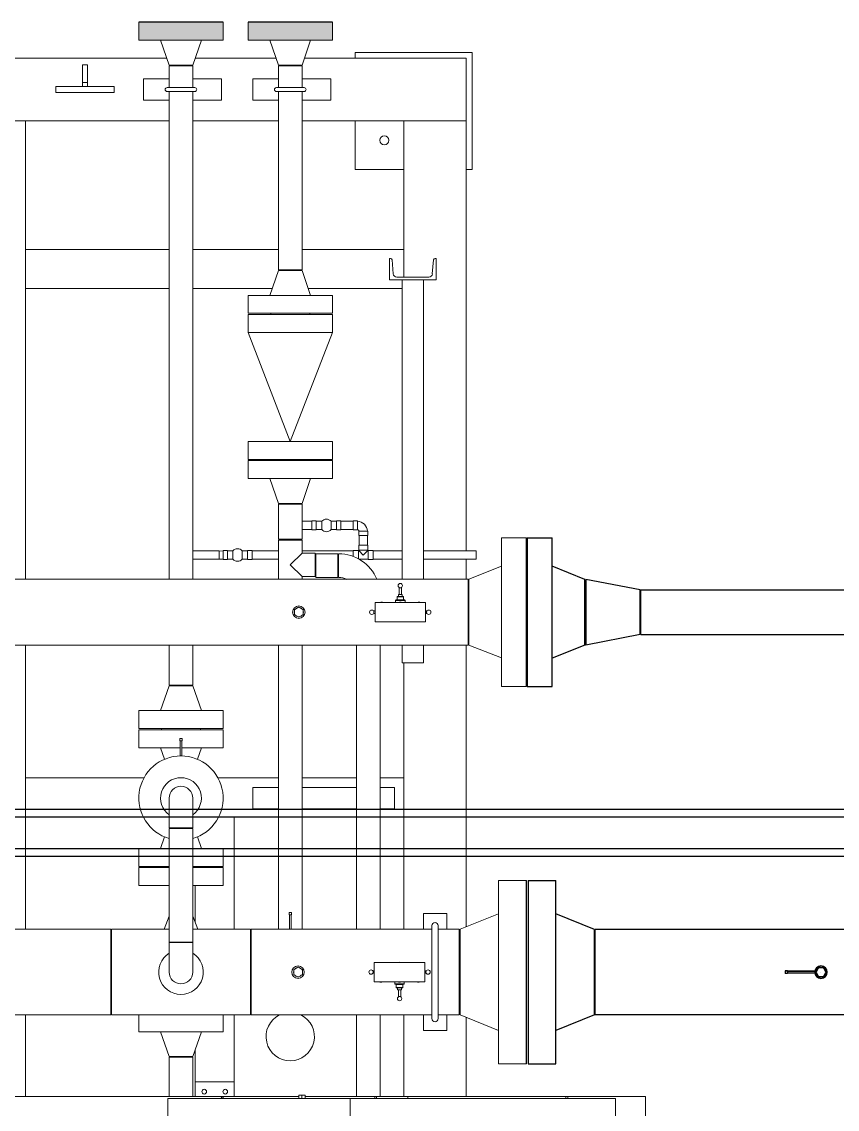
# Model space of a CAD drawing. Header units: millimetres. Extents: x 553637 to 584936, y 5008 to 53898.
# Drawn here: x 561516 to 563605, y 12761 to 15547 of the extents above; entities that cross this region are included whole.
import ezdxf

# ---------------------------------------------------------------- set-up
doc = ezdxf.new("R2010")
doc.units = ezdxf.units.MM
doc.header["$LTSCALE"] = 10
doc.header["$MEASUREMENT"] = 0
for name, color, linetype in [('8', 8, 'Continuous'), ('BRIDA CIEGA PARA PRUEBAS', 170, 'Continuous'), ('CAÑERIAS PH 234', 20, 'Continuous')]:
    doc.layers.add(name, color=color, linetype=linetype)

# ---------------------------------------------------------------- blocks, each defined once
blk = doc.blocks.new('A$C79EB0E72')
at = {"layer": '8', "ltscale": 0.01}
for p, q in [((0, -2490.1), (7800.2, -2490.1)), ((0, -2510.1), (7800.2, -2510.1))]:
    blk.add_line(p, q, dxfattribs=at)
at = {"layer": '8', "lineweight": 25}
for points in [[(7800.2, -2390.1), (0, -2390.1), (0, -25), (25, 0), (7775.2, 0), (7800.2, -25), (7800.2, -2390.1)], [(7800.2, -2410.1), (0, -2410.1), (0, -4875.1), (25, -4900.1), (7775.2, -4900.1), (7800.2, -4875.1), (7800.2, -2410.1)]]:
    blk.add_lwpolyline(points, dxfattribs=at)
blk = doc.blocks.new('mf_900')
at = {"layer": '8', "lineweight": -2}
for p, q in [((192249.5, 11190), (192033.6, 11190)), ((192033.6, 11190), (192033.6, 11144)), ((192249.5, 11190), (192249.5, 11144)), ((192529.5, 11190), (192313.6, 11190)), ((192313.6, 11190), (192313.6, 11144)), ((192529.5, 11190), (192529.5, 11144)), ((192033.6, 11144), (192249.5, 11144)), ((192111.3, 11080.5), (192089.2, 11144)), ((192171.7, 11080.5), (192193.8, 11144)), ((192313.6, 11144), (192529.5, 11144)), ((192391.3, 11080.5), (192369.2, 11144)), ((192451.7, 11080.5), (192473.8, 11144)), ((192105.3, 11097.8), (191512.2, 11097.8)), ((192386, 11097.8), (192177.7, 11097.8)), ((192872.5, 11097.8), (192457, 11097.8)), ((192587.5, 11112.8), (192887.5, 11112.8)), ((192587.5, 11097.8), (192587.5, 11112.8)), ((192872.5, 9835.9), (192872.5, 11097.8)), ((192887.5, 11112.8), (192887.5, 10812.8)), ((191901.9, 11080.8), (191889.2, 11080.8)), ((191889.2, 11025.8), (191889.2, 11080.8)), ((191901.9, 11025.8), (191901.9, 11080.8)), ((192111.3, 11080.5), (192171.7, 11080.5)), ((192111.3, 11078.5), (192171.7, 11078.5)), ((192111.3, 11078.5), (192111.3, 11022.8)), ((192171.7, 11078.5), (192171.7, 11022.8)), ((192391.3, 11080.5), (192451.7, 11080.5)), ((192391.3, 11078.5), (192451.7, 11078.5)), ((192391.3, 11078.5), (192391.3, 11022.8)), ((192451.7, 11078.5), (192451.7, 11022.8)), ((191901.9, 11035.8), (191889.2, 11035.8)), ((192045.5, 10990.3), (192045.5, 11045.3)), ((192045.5, 11045.3), (192111.3, 11045.3)), ((192171.7, 11045.3), (192245.5, 11045.3)), ((192245.5, 11045.3), (192245.5, 10990.3)), ((192325.5, 10990.3), (192325.5, 11045.3)), ((192325.5, 11045.3), (192391.3, 11045.3)), ((192451.7, 11045.3), (192525.5, 11045.3)), ((192525.5, 11045.3), (192525.5, 10990.3)), ((191820.5, 11009.9), (191820.5, 11025.8)), ((191820.5, 11025.8), (191970.5, 11025.8)), ((191820.5, 11009.9), (191970.5, 11009.9)), ((191970.5, 11009.9), (191970.5, 11025.8)), ((192177, 11022.8), (192106, 11022.8)), ((192106, 11012.8), (192177, 11012.8)), ((192111.3, 11012.8), (192111.3, 9763.1)), ((192171.7, 11012.8), (192171.7, 9763.1)), ((192457, 11022.8), (192386, 11022.8)), ((192386, 11012.8), (192457, 11012.8)), ((192391.3, 11012.8), (192391.3, 10556)), ((192451.7, 11012.8), (192451.7, 10556)), ((192045.5, 10990.3), (192111.3, 10990.3)), ((192171.7, 10990.3), (192245.5, 10990.3)), ((192325.5, 10990.3), (192391.3, 10990.3)), ((192451.7, 10990.3), (192525.5, 10990.3)), ((192111.3, 10937.8), (191511.9, 10937.8)), ((191743.5, 9763.1), (191743.5, 10937.8)), ((192391.3, 10937.8), (192171.7, 10937.8)), ((192872.5, 10937.8), (192451.7, 10937.8)), ((192587.5, 10812.8), (192587.5, 10937.8)), ((192712.5, 10537.3), (192712.5, 10937.8)), ((192712.5, 10812.8), (192587.5, 10812.8)), ((192887.5, 10812.8), (192872.5, 10812.8)), ((192111.3, 10607.9), (191743.5, 10607.9)), ((192391.3, 10607.9), (192171.7, 10607.9)), ((192712.5, 10607.9), (192451.7, 10607.9)), ((192678.2, 10585.3), (192675.5, 10585.3)), ((192675.5, 10585.3), (192675.5, 10530.3)), ((192685.5, 10545.6), (192682.6, 10581.2)), ((192788.4, 10581.2), (192785.5, 10545.6)), ((192795.5, 10585.3), (192792.9, 10585.3)), ((192795.5, 10530.3), (192795.5, 10585.3)), ((192391.3, 10554), (192369.2, 10490.5)), ((192451.7, 10556), (192391.3, 10556)), ((192451.7, 10554), (192391.3, 10554)), ((192451.7, 10554), (192473.8, 10490.5)), ((192776.6, 10537.3), (192694.5, 10537.3)), ((192111.3, 10507.8), (191743.5, 10507.8)), ((192375.2, 10507.8), (192171.7, 10507.8)), ((192708, 10507.8), (192467.8, 10507.8)), ((192675.5, 10530.3), (192795.5, 10530.3)), ((192708, 9763.1), (192708, 10530.3)), ((192763, 9763.1), (192763, 10530.3)), ((192529.5, 10490.5), (192313.6, 10490.5)), ((192313.6, 10444.5), (192313.6, 10490.5)), ((192529.5, 10444.5), (192529.5, 10490.5)), ((192313.6, 10444.5), (192529.5, 10444.5)), ((192529.5, 10441.5), (192313.6, 10441.5)), ((192313.6, 10441.5), (192313.6, 10395.4)), ((192529.5, 10441.5), (192529.5, 10395.4)), ((192529.5, 10395.4), (192313.6, 10395.4)), ((192421.5, 10116.2), (192313.6, 10395.4)), ((192421.5, 10116.2), (192529.5, 10395.4)), ((192529.5, 10116.2), (192313.6, 10116.2)), ((192313.6, 10116.2), (192313.6, 10070.1)), ((192529.5, 10116.2), (192529.5, 10070.1)), ((192313.6, 10070.1), (192529.5, 10070.1)), ((192529.5, 10067.1), (192313.6, 10067.1)), ((192313.6, 10067.1), (192313.6, 10021.1)), ((192529.5, 10067.1), (192529.5, 10021.1)), ((192313.6, 10021.1), (192529.5, 10021.1)), ((192391.3, 9957.6), (192369.2, 10021.1)), ((192451.7, 9957.6), (192473.8, 10021.1)), ((192391.3, 9957.6), (192451.7, 9957.6)), ((192391.3, 9955.6), (192451.7, 9955.6)), ((192391.3, 9955.6), (192391.3, 9865.7)), ((192451.7, 9955.6), (192451.7, 9865.7)), ((192476.7, 9911.8), (192451.7, 9911.8)), ((192476.7, 9890.5), (192451.7, 9890.5)), ((192476.7, 9912.8), (192476.7, 9889.5)), ((192488.3, 9912.8), (192476.7, 9912.8)), ((192488.3, 9889.5), (192488.3, 9912.8)), ((192488.3, 9911.8), (192502.1, 9911.8)), ((192488.3, 9890.5), (192502.1, 9890.5)), ((192502.1, 9911.8), (192502.1, 9890.5)), ((192526, 9890.5), (192526, 9911.8)), ((192526, 9911.8), (192539.8, 9911.8)), ((192526, 9890.5), (192539.8, 9890.5)), ((192539.8, 9912.8), (192539.8, 9889.5)), ((192539.8, 9912.8), (192551.4, 9912.8)), ((192551.4, 9889.5), (192551.4, 9912.8)), ((192583.1, 9911.8), (192551.4, 9911.8)), ((192583.1, 9890.5), (192551.4, 9890.5)), ((192583.1, 9912.8), (192583.1, 9889.5)), ((192593.7, 9912.8), (192583.1, 9912.8)), ((192593.7, 9889.5), (192593.7, 9912.8)), ((192451.7, 9865.7), (192391.3, 9865.7)), ((192451.7, 9863.7), (192391.3, 9863.7)), ((192391.3, 9863.7), (192391.3, 9763.1)), ((192451.7, 9863.7), (192451.7, 9830.4)), ((192488.3, 9889.5), (192476.7, 9889.5)), ((192539.8, 9889.5), (192551.4, 9889.5)), ((192593.7, 9889.5), (192583.1, 9889.5)), ((192620.1, 9886.4), (192596.8, 9886.4)), ((192596.8, 9886.4), (192596.8, 9875.7)), ((192596.8, 9875.7), (192620.1, 9875.7)), ((192597.8, 9875.7), (192597.8, 9850.7)), ((192619.1, 9875.7), (192619.1, 9850.7)), ((192620.1, 9886.4), (192620.1, 9875.7)), ((192963.1, 9869.4), (192963.1, 9488.4)), ((193026.6, 9869.4), (192963.1, 9869.4)), ((193026.6, 9488.4), (193026.6, 9869.4)), ((192239, 9835.9), (192171.7, 9835.9)), ((192239, 9814.6), (192239, 9835.9)), ((192249.2, 9835.4), (192239, 9835.9)), ((192249.2, 9836.9), (192249.2, 9813.6)), ((192260.8, 9836.9), (192249.2, 9836.9)), ((192260.8, 9813.6), (192260.8, 9836.9)), ((192260.8, 9835.9), (192274.6, 9835.9)), ((192274.6, 9835.9), (192274.6, 9814.6)), ((192298.5, 9814.6), (192298.5, 9835.9)), ((192298.5, 9835.9), (192312.3, 9835.9)), ((192312.3, 9836.9), (192312.3, 9813.6)), ((192312.3, 9836.9), (192323.9, 9836.9)), ((192323.9, 9813.6), (192323.9, 9836.9)), ((192391.3, 9835.9), (192323.9, 9835.9)), ((192583.1, 9835.9), (192451.7, 9835.9)), ((192583.1, 9836.9), (192583.1, 9821.5)), ((192596.2, 9836.9), (192583.1, 9836.9)), ((192596.2, 9815.4), (192596.2, 9836.9)), ((192597.8, 9835.9), (192596.2, 9835.9)), ((192620.1, 9850.7), (192596.8, 9850.7)), ((192596.8, 9837.5), (192596.8, 9850.7)), ((192596.8, 9837.5), (192620.1, 9837.5)), ((192597.8, 9835.9), (192597.8, 9837.5)), ((192597.8, 9835.9), (192608.5, 9825.3)), ((192608.5, 9825.3), (192619.1, 9835.9)), ((192619.1, 9835.9), (192619.1, 9837.5)), ((192620.7, 9835.9), (192619.1, 9835.9)), ((192620.1, 9837.5), (192620.1, 9850.7)), ((192620.7, 9836.9), (192620.7, 9813.6)), ((192620.7, 9836.9), (192633.9, 9836.9)), ((192633.9, 9813.6), (192633.9, 9836.9)), ((192708, 9835.9), (192633.9, 9835.9)), ((192898.1, 9835.9), (192763, 9835.9)), ((192898.1, 9835.9), (192898.1, 9814.6)), ((192239, 9814.6), (192171.7, 9814.6)), ((192249.2, 9815.1), (192239, 9814.6)), ((192260.8, 9813.6), (192249.2, 9813.6)), ((192260.8, 9814.6), (192274.6, 9814.6)), ((192298.5, 9814.6), (192312.3, 9814.6)), ((192312.3, 9813.6), (192323.9, 9813.6)), ((192391.3, 9814.6), (192323.9, 9814.6)), ((192451.7, 9830.4), (192421.5, 9800.2)), ((192451.7, 9830.4), (192485, 9830.4)), ((192485, 9770.1), (192485, 9830.4)), ((192487, 9814.6), (192485, 9814.6)), ((192487, 9768.1), (192487, 9828.4)), ((192487, 9828.4), (192543.3, 9828.4)), ((192543.3, 9828.4), (192543.3, 9768.1)), ((192545.3, 9814.6), (192543.3, 9814.6)), ((192545.3, 9828.4), (192545.3, 9768.1)), ((192620.7, 9814.6), (192597.7, 9814.6)), ((192620.7, 9813.6), (192633.9, 9813.6)), ((192708, 9814.6), (192633.9, 9814.6)), ((192898.1, 9814.6), (192763, 9814.6)), ((192872.5, 9763.1), (192872.5, 9814.6)), ((192421.5, 9800.2), (192451.7, 9770.1)), ((192879, 9763.1), (192963.1, 9796.4)), ((192877, 9763.1), (191590.3, 9763.1)), ((192451.7, 9770.1), (192485, 9770.1)), ((192451.7, 9770.1), (192451.7, 9763.1)), ((192487, 9768.1), (192543.3, 9768.1)), ((192877, 9763.1), (192877, 9594.8)), ((192879, 9763.1), (192879, 9594.8)), ((192708.4, 9724.5), (192698.6, 9724.5)), ((192698.6, 9718.9), (192698.6, 9724.5)), ((192703.1, 9741.4), (192700.5, 9741.4)), ((192700.5, 9724.5), (192700.5, 9741.4)), ((192706.6, 9741.4), (192703.9, 9741.4)), ((192706.6, 9724.5), (192706.6, 9741.4)), ((192708.4, 9718.9), (192708.4, 9724.5)), ((192638.8, 9703.9), (192768.2, 9703.9)), ((192638.8, 9703.9), (192638.8, 9653.9)), ((192653.3, 9704.9), (192657.9, 9704.9)), ((192653.3, 9704.9), (192653.3, 9703.9)), ((192657.9, 9704.9), (192657.9, 9703.9)), ((192692, 9709.8), (192691.3, 9709.1)), ((192715.7, 9709.1), (192691.3, 9709.1)), ((192691.3, 9703.9), (192691.3, 9709.1)), ((192692.6, 9710.3), (192692, 9709.8)), ((192715, 9709.8), (192692, 9709.8)), ((192694, 9710.6), (192692.6, 9710.3)), ((192714.4, 9710.3), (192692.6, 9710.3)), ((192695.1, 9710.7), (192694, 9710.6)), ((192713, 9710.6), (192694, 9710.6)), ((192695.6, 9718.9), (192695.1, 9718.2)), ((192711.9, 9718.2), (192695.1, 9718.2)), ((192695.1, 9710.7), (192695.1, 9718.2)), ((192711.9, 9710.7), (192695.1, 9710.7)), ((192711.4, 9718.9), (192695.6, 9718.9)), ((192701, 9704.9), (192705.6, 9704.9)), ((192701, 9704.9), (192701, 9703.9)), ((192705.6, 9704.9), (192705.6, 9703.9)), ((192711.4, 9718.9), (192711.9, 9718.2)), ((192711.9, 9710.7), (192711.9, 9718.2)), ((192711.9, 9710.7), (192713, 9710.6)), ((192713, 9710.6), (192714.4, 9710.3)), ((192714.4, 9710.3), (192715, 9709.8)), ((192715, 9709.8), (192715.7, 9709.1)), ((192715.7, 9703.9), (192715.7, 9709.1)), ((192749.1, 9704.9), (192753.7, 9704.9)), ((192749.1, 9704.9), (192749.1, 9703.9)), ((192753.7, 9704.9), (192753.7, 9703.9)), ((192768.2, 9703.9), (192768.2, 9653.9)), ((192432.3, 9685.4), (192433.2, 9685.9)), ((192432.3, 9672.5), (192432.3, 9685.4)), ((192433.2, 9672), (192432.3, 9672.5)), ((192442.6, 9691.3), (192433.2, 9685.9)), ((192433.2, 9672), (192442.6, 9666.6)), ((192442.6, 9691.3), (192443.5, 9691.9)), ((192443.5, 9691.9), (192444.4, 9691.3)), ((192453.8, 9685.9), (192444.4, 9691.3)), ((192444.4, 9666.6), (192453.8, 9672)), ((192453.8, 9685.9), (192454.7, 9685.4)), ((192454.7, 9672.5), (192453.8, 9672)), ((192454.7, 9685.4), (192454.7, 9672.5)), ((192636, 9679.3), (192636, 9682)), ((192636, 9682), (192638.8, 9682)), ((192636, 9675.9), (192636, 9678.6)), ((192636, 9675.9), (192638.8, 9675.9)), ((192768.2, 9682), (192771, 9682)), ((192768.2, 9675.9), (192771, 9675.9)), ((192771, 9679.3), (192771, 9682)), ((192771, 9675.9), (192771, 9678.6)), ((192443.5, 9666), (192442.6, 9666.6)), ((192444.4, 9666.6), (192443.5, 9666)), ((192638.8, 9653.9), (192768.2, 9653.9)), ((192877, 9594.8), (191590.3, 9594.8)), ((191743.5, 8866.4), (191743.5, 9594.8)), ((192111.3, 9594.8), (192111.3, 9492.2)), ((192171.7, 9594.8), (192171.7, 9492.2)), ((192391.3, 9594.8), (192391.3, 8866.4)), ((192451.7, 9594.8), (192451.7, 8866.4)), ((192591.3, 8866.4), (192591.3, 9594.8)), ((192651.7, 8866.4), (192651.7, 9594.8)), ((192708, 9549.4), (192708, 9594.8)), ((192763, 9549.4), (192763, 9594.8)), ((192872.5, 8872.7), (192872.5, 9594.8)), ((192879, 9594.8), (192963.1, 9561.5)), ((192763, 9549.4), (192708, 9549.4)), ((192712.5, 8866.4), (192712.5, 9549.4)), ((192111.3, 9490.2), (192089.2, 9426.7)), ((192171.7, 9492.2), (192111.3, 9492.2)), ((192171.7, 9490.2), (192111.3, 9490.2)), ((192171.7, 9490.2), (192193.8, 9426.7)), ((193026.6, 9488.4), (192963.1, 9488.4)), ((192249.5, 9426.7), (192033.6, 9426.7)), ((192033.6, 9380.7), (192033.6, 9426.7)), ((192249.5, 9380.7), (192249.5, 9426.7)), ((192033.6, 9380.7), (192249.5, 9380.7)), ((192249.5, 9377.7), (192033.6, 9377.7)), ((192033.6, 9377.7), (192033.6, 9331.6)), ((192249.5, 9377.7), (192249.5, 9331.6)), ((192138.7, 9349.4), (192138.7, 9355)), ((192144.3, 9355), (192138.7, 9355)), ((192144.3, 9349.4), (192138.7, 9349.4)), ((192139.4, 9310.6), (192139.4, 9349.4)), ((192143.6, 9349.4), (192143.6, 9310.6)), ((192144.3, 9355), (192144.3, 9349.4)), ((192033.6, 9331.6), (192139.4, 9331.6)), ((192099.5, 9302.1), (192089.2, 9331.6)), ((192143.6, 9310.6), (192139.4, 9310.6)), ((192143.6, 9331.6), (192249.5, 9331.6)), ((192183.5, 9302.1), (192193.8, 9331.6)), ((191743.5, 9154.8), (191743.5, 9254.8)), ((192047, 9254.8), (191743.5, 9254.8)), ((192391.3, 9254.8), (192236, 9254.8)), ((192591.3, 9254.8), (192451.7, 9254.8)), ((192712.5, 9254.8), (192651.7, 9254.8)), ((192325.5, 9175.1), (192325.5, 9230.1)), ((192325.5, 9230.1), (192391.3, 9230.1)), ((192451.7, 9230.1), (192591.3, 9230.1)), ((192651.7, 9230.1), (192688.9, 9230.1)), ((192688.9, 9230.1), (192688.9, 9175.1)), ((192111.3, 9202.6), (192111.3, 9126.4)), ((192171.7, 9126.4), (192171.7, 9202.6)), ((192325.5, 9175.1), (192391.3, 9175.1)), ((192451.7, 9175.1), (192591.3, 9175.1)), ((192651.7, 9175.1), (192688.9, 9175.1)), ((192044.8, 9154.8), (191743.5, 9154.8)), ((192391.3, 9154.8), (192238.3, 9154.8)), ((192278.1, 8866.4), (192278.1, 9154.8)), ((192591.3, 9154.8), (192451.7, 9154.8)), ((192712.5, 9154.8), (192651.7, 9154.8)), ((192111.3, 9126.4), (192171.7, 9126.4)), ((192111.3, 9124.4), (192171.7, 9124.4)), ((192111.3, 9124.4), (192111.3, 8833.4)), ((192171.7, 9124.4), (192171.7, 8833.4)), ((192099.5, 9103.2), (192089.2, 9073.6)), ((192183.5, 9103.2), (192193.8, 9073.6)), ((192111.3, 9073.6), (192033.6, 9073.6)), ((192033.6, 9027.6), (192033.6, 9073.6)), ((192249.5, 9073.6), (192171.7, 9073.6)), ((192249.5, 9027.6), (192249.5, 9073.6)), ((192033.6, 9027.6), (192111.3, 9027.6)), ((192171.7, 9027.6), (192249.5, 9027.6)), ((192111.3, 9024.6), (192033.6, 9024.6)), ((192033.6, 8978.5), (192033.6, 9024.6)), ((192249.5, 9024.6), (192171.7, 9024.6)), ((192249.5, 8978.5), (192249.5, 9024.6)), ((192033.6, 8978.5), (192111.3, 8978.5)), ((192171.7, 8978.5), (192249.5, 8978.5)), ((192178, 8884.2), (192178, 8978.5)), ((192955.2, 8991.8), (192955.2, 8521.9)), ((193026.6, 8991.8), (192955.2, 8991.8)), ((193026.6, 8521.9), (193026.6, 8991.8)), ((192111.3, 8900.5), (192098.1, 8866.4)), ((192171.7, 8900.5), (192184.9, 8866.4)), ((192418.7, 8903.6), (192418.7, 8909.2)), ((192424.3, 8909.2), (192418.7, 8909.2)), ((192424.3, 8903.6), (192418.7, 8903.6)), ((192419.4, 8866.4), (192419.4, 8903.6)), ((192423.6, 8903.6), (192423.6, 8866.4)), ((192424.3, 8909.2), (192424.3, 8903.6)), ((192762.5, 8906.8), (192822.5, 8906.8)), ((192762.5, 8906.8), (192762.5, 8866.4)), ((192822.5, 8906.8), (192822.5, 8866.4)), ((192856.7, 8866.4), (192955.2, 8906)), ((191961.7, 8866.4), (191701.4, 8866.4)), ((191961.7, 8866.4), (191961.7, 8647.3)), ((191963.7, 8866.4), (191963.7, 8647.3)), ((192111.3, 8866.4), (191963.7, 8866.4)), ((192319.3, 8866.4), (192171.7, 8866.4)), ((192319.3, 8647.3), (192319.3, 8866.4)), ((192321.3, 8647.3), (192321.3, 8866.4)), ((192784.6, 8866.4), (192321.3, 8866.4)), ((192784.6, 8875.9), (192784.6, 8637.7)), ((192800.4, 8637.7), (192800.4, 8875.9)), ((192854.7, 8866.4), (192800.4, 8866.4)), ((192854.7, 8866.4), (192854.7, 8647.3)), ((192856.7, 8866.4), (192856.7, 8647.3)), ((192171.7, 8833.4), (192111.3, 8833.4)), ((192171.7, 8833), (192111.3, 8833)), ((192111.3, 8833), (192111.3, 8756.8)), ((192171.7, 8756.8), (192171.7, 8833)), ((192636.8, 8781.8), (192766.2, 8781.8)), ((192636.8, 8781.8), (192636.8, 8731.8)), ((192766.2, 8781.8), (192766.2, 8731.8)), ((192430.3, 8763.3), (192431.2, 8763.8)), ((192430.3, 8750.4), (192430.3, 8763.3)), ((192431.2, 8749.8), (192430.3, 8750.4)), ((192440.6, 8769.2), (192431.2, 8763.8)), ((192431.2, 8749.8), (192440.6, 8744.4)), ((192440.6, 8769.2), (192441.5, 8769.7)), ((192441.5, 8769.7), (192442.4, 8769.2)), ((192451.8, 8763.8), (192442.4, 8769.2)), ((192442.4, 8744.4), (192451.8, 8749.8)), ((192451.8, 8763.8), (192452.7, 8763.3)), ((192452.7, 8750.4), (192451.8, 8749.8)), ((192452.7, 8763.3), (192452.7, 8750.4)), ((192634, 8759.9), (192634, 8757.2)), ((192636.8, 8759.9), (192634, 8759.9)), ((192634, 8756.5), (192634, 8753.8)), ((192636.8, 8753.8), (192634, 8753.8)), ((192769, 8759.9), (192766.2, 8759.9)), ((192769, 8753.8), (192766.2, 8753.8)), ((192769, 8759.9), (192769, 8757.2)), ((192769, 8756.5), (192769, 8753.8)), ((192441.5, 8743.9), (192440.6, 8744.4)), ((192442.4, 8744.4), (192441.5, 8743.9)), ((192636.8, 8731.8), (192766.2, 8731.8)), ((192651.3, 8731.8), (192651.3, 8730.8)), ((192651.3, 8730.8), (192655.9, 8730.8)), ((192655.9, 8731.8), (192655.9, 8730.8)), ((192689.3, 8726.6), (192689.3, 8731.8)), ((192713.7, 8726.6), (192689.3, 8726.6)), ((192690, 8725.9), (192689.3, 8726.6)), ((192713, 8725.9), (192690, 8725.9)), ((192690.6, 8725.5), (192690, 8725.9)), ((192712.4, 8725.5), (192690.6, 8725.5)), ((192692, 8725.1), (192690.6, 8725.5)), ((192711, 8725.1), (192692, 8725.1)), ((192693.1, 8725.1), (192692, 8725.1)), ((192709.9, 8725.1), (192693.1, 8725.1)), ((192693.1, 8717.6), (192693.1, 8725.1)), ((192699, 8731.8), (192699, 8730.8)), ((192699, 8730.8), (192703.6, 8730.8)), ((192703.6, 8731.8), (192703.6, 8730.8)), ((192709.9, 8717.6), (192709.9, 8725.1)), ((192709.9, 8725.1), (192711, 8725.1)), ((192711, 8725.1), (192712.4, 8725.5)), ((192712.4, 8725.5), (192713, 8725.9)), ((192713, 8725.9), (192713.7, 8726.6)), ((192713.7, 8726.6), (192713.7, 8731.8)), ((192747.1, 8731.8), (192747.1, 8730.8)), ((192747.1, 8730.8), (192751.7, 8730.8)), ((192751.7, 8731.8), (192751.7, 8730.8)), ((192709.9, 8717.6), (192693.1, 8717.6)), ((192693.6, 8716.9), (192693.1, 8717.6)), ((192709.4, 8716.9), (192693.6, 8716.9)), ((192696.6, 8711.3), (192696.6, 8716.9)), ((192706.4, 8711.3), (192696.6, 8711.3)), ((192698.5, 8694.4), (192698.5, 8711.3)), ((192701.1, 8694.4), (192698.5, 8694.4)), ((192704.6, 8694.4), (192701.9, 8694.4)), ((192704.6, 8694.4), (192704.6, 8711.3)), ((192706.4, 8711.3), (192706.4, 8716.9)), ((192709.4, 8716.9), (192709.9, 8717.6)), ((191961.7, 8647.3), (191701.4, 8647.3)), ((191743.5, 8438), (191743.5, 8647.3)), ((192319.3, 8647.3), (191963.7, 8647.3)), ((192033.6, 8647.3), (192033.6, 8604.1)), ((192249.5, 8647.3), (192249.5, 8604.1)), ((192278.1, 8438), (192278.1, 8647.3)), ((192784.6, 8647.3), (192321.3, 8647.3)), ((192591.3, 8438), (192591.3, 8647.3)), ((192651.7, 8438), (192651.7, 8647.3)), ((192712.5, 8438), (192712.5, 8647.3)), ((192762.5, 8647.3), (192762.5, 8606.8)), ((192854.7, 8647.3), (192800.4, 8647.3)), ((192822.5, 8647.3), (192822.5, 8606.8)), ((192856.7, 8647.3), (192955.2, 8607.6)), ((192872.5, 8438), (192872.5, 8640.9)), ((192033.6, 8604.1), (192249.5, 8604.1)), ((192111.3, 8540.6), (192089.2, 8604.1)), ((192171.7, 8540.6), (192193.8, 8604.1)), ((192822.5, 8606.8), (192762.5, 8606.8)), ((192178, 8438), (192178, 8558.7)), ((192111.3, 8540.6), (192171.7, 8540.6)), ((192111.3, 8538.6), (192171.7, 8538.6)), ((192111.3, 8538.6), (192111.3, 8438)), ((192171.7, 8538.6), (192171.7, 8438)), ((193026.6, 8521.9), (192955.2, 8521.9)), ((192178, 8475.5), (192178, 8438)), ((192278, 8475.5), (192178, 8475.5)), ((192278, 8438), (192278, 8475.5)), ((192443.5, 8438), (189187.5, 8438)), ((192107.8, 8373), (192107.8, 8433)), ((192574.8, 8433), (192107.8, 8433)), ((192244.8, 8434), (192244.8, 8433)), ((192249.8, 8433), (192249.8, 8438)), ((192443.5, 8441.5), (192443.5, 8433)), ((192459.3, 8441.5), (192443.5, 8441.5)), ((192451.4, 8433), (192451.4, 8441.5)), ((192459.3, 8433), (192459.3, 8441.5)), ((193331.3, 8438), (192459.3, 8438)), ((192574.8, 8433), (192574.8, 8373)), ((192574.8, 8433), (192574.8, 8373)), ((192574.8, 8433), (192574.8, 8433)), ((193254.8, 8433), (192574.8, 8433)), ((192637.8, 8438), (192637.8, 8433)), ((192642.8, 8433), (192642.8, 8438)), ((192722.8, 8438), (192722.8, 8433)), ((193127.8, 8438), (193127.8, 8433)), ((193132.8, 8433), (193132.8, 8438)), ((193254.8, 8433), (193254.8, 8373)), ((193331.3, 8438), (193331.3, 8378))]:
    blk.add_line(p, q, dxfattribs=at)
at = {"layer": '8', "lineweight": 0}
blk.add_line((193026.6, 9678.9), (193028.7, 9678.9), dxfattribs=at)
at = {"layer": '8', "lineweight": -2}
for centre, radius in [((192662.5, 10887.8), 11.5), ((192630.5, 9678.9), 5.55), ((192774.5, 8756.8), 5.55), ((192701.5, 8688.8), 5.55)]:
    blk.add_circle(centre, radius, dxfattribs=at)
at = {"layer": '8', "lineweight": -2, "extrusion": (0, 0, -1)}
for centre, radius in [((-192703.5, 9746.9), 5.55), ((-192443.5, 9678.9), 16), ((-192776.5, 9678.9), 5.55), ((-192441.5, 8756.8), 16), ((-192628.5, 8756.8), 5.55), ((-192201, 8450.5), 6), ((-192255, 8450.5), 6)]:
    blk.add_circle(centre, radius, dxfattribs=at)
at = {"layer": '8', "lineweight": -2}
for centre, radius, start, end in [((192106, 11017.8), 5, 90, 270), ((192386, 11017.8), 5, 90, 270), ((192678.2, 10580.8), 4.5, 4.5739, 90), ((192792.9, 10580.8), 4.5, 90, 175.4261), ((192592.7, 9885.4), 5.08, 11.0058, 78.9942), ((192545.3, 9722), 46, 63.1119, 90), ((192703.5, 9678.9), 25.1, 95.7932, 95.957), ((192703.5, 9678.9), 25.1, 84.043, 85.3269), ((192443.5, 9678.9), 11.6, 163.8049, 196.1951), ((192443.5, 9678.9), 11.6, 103.8049, 136.1951), ((192443.5, 9678.9), 11.6, 223.8049, 256.1951), ((192443.5, 9678.9), 11.6, 43.8049, 76.1951), ((192443.5, 9678.9), 11.6, 283.8049, 316.1951), ((192443.5, 9678.9), 11.6, 343.8049, 16.1951), ((192703.5, 9678.9), 25.1, 264.043, 275.957), ((192141.5, 9202.6), 108, 286.2251, 253.7749), ((192792.5, 8875.9), 7.91, 0, 180), ((192421.5, 8756.8), 107.9, 158.1571, 161.2152), ((192441.5, 8756.8), 11.6, 163.8049, 196.1951), ((192441.5, 8756.8), 11.6, 103.8049, 136.1951), ((192441.5, 8756.8), 11.6, 223.8049, 256.1951), ((192441.5, 8756.8), 11.6, 43.8049, 76.1951), ((192441.5, 8756.8), 11.6, 283.8049, 316.1951), ((192441.5, 8756.8), 11.6, 343.8049, 16.1951), ((192421.5, 8756.8), 107.9, 198.7848, 201.8429), ((192421.5, 8591.7), 62, 116.2961, 63.7039), ((192248.8, 8434), 4, 90, 180)]:
    blk.add_arc(centre, radius, start, end, dxfattribs=at)
at = {"layer": '8', "lineweight": -2, "extrusion": (0, 0, -1)}
for centre, radius, start, end in [((-192177, 11017.8), 5, 90, 270), ((-192457, 11017.8), 5, 90, 270), ((-192694.5, 10546.3), 9, 270, 355.4261), ((-192776.6, 10546.3), 9, 184.5739, 270), ((-192372.4, 10443), 1.52, 270, 90), ((-192470.7, 10443), 1.52, 90, 270), ((-192372.4, 10068.6), 1.52, 270, 90), ((-192470.7, 10068.6), 1.52, 90, 270), ((-192514, 9901.1), 16, 41.8103, 138.1897), ((-192514, 9901.1), 16, 221.8103, 318.1897), ((-192592.7, 9885.4), 26.4, 92.104, 177.896), ((-192286.5, 9825.3), 16, 41.8103, 138.1897), ((-192286.5, 9825.3), 16, 221.8103, 318.1897), ((-192443.5, 9678.9), 12.4, 25.7578, 34.2422), ((-192443.5, 9678.9), 12.4, 325.7578, 334.2422), ((-192443.5, 9678.9), 12.4, 85.7578, 94.2422), ((-192443.5, 9678.9), 12.4, 145.7578, 154.2422), ((-192443.5, 9678.9), 12.4, 205.7578, 214.2422), ((-192443.5, 9678.9), 12.4, 265.7578, 274.2422), ((-192092.4, 9379.2), 1.52, 270, 90), ((-192190.7, 9379.2), 1.52, 90, 270), ((-192141.5, 9202.6), 52.3, 305.2017, 234.7983), ((-192141.5, 9202.6), 30.2, 0, 180), ((-192092.4, 9026.1), 1.52, 270, 90), ((-192190.7, 9026.1), 1.52, 90, 270), ((-192141.5, 8756.8), 57.1, 121.8554, 58.1445), ((-192701.5, 8756.8), 25.1, 84.043, 95.957), ((-192141.5, 8756.8), 30.2, 180, 0), ((-192441.5, 8756.8), 12.4, 25.7578, 34.2422), ((-192441.5, 8756.8), 12.4, 325.7578, 334.2422), ((-192441.5, 8756.8), 12.4, 85.7578, 94.2422), ((-192441.5, 8756.8), 12.4, 145.7578, 154.2422), ((-192441.5, 8756.8), 12.4, 205.7578, 214.2422), ((-192441.5, 8756.8), 12.4, 265.7578, 274.2422), ((-192701.5, 8756.8), 25.1, 275.7932, 275.957), ((-192701.5, 8756.8), 25.1, 264.043, 265.3269), ((-192792.5, 8637.7), 7.91, 180, 360)]:
    blk.add_arc(centre, radius, start, end, dxfattribs=at)
at = {"layer": '8', "lineweight": -2, "extrusion": (0, 5.93338e-32, -1)}
blk.add_arc((-192545.3, 9722), 106.4, 90, 157.2915, dxfattribs=at)
blk = doc.blocks.new('A$C00726E8B')
at = {"layer": 'BRIDA CIEGA PARA PRUEBAS', "lineweight": 0}
h = blk.add_hatch(color=256, dxfattribs=at)
h.dxf.hatch_style = 1
h.paths.add_polyline_path([(46, 107.9), (0, 107.9), (0, -107.9), (46, -107.9)])
blk.add_lwpolyline([(0, 107.9), (46, 107.9), (46, -107.9), (0, -107.9)], close=True, dxfattribs=at)

msp = doc.modelspace()

# ---------------------------------------------------------------- linework, layer by layer
at = {"layer": '8'}
for p, q in [((562808.8, 13843.9), (562808.8, 14224.9)), ((562810.9, 14224.9), (562810.9, 13843.9)), ((562810.9, 14224.9), (562874.4, 14224.9)), ((562874.4, 13843.9), (562874.4, 14224.9)), ((562958.5, 14118.5), (562874.4, 14151.9)), ((562958.5, 13950.3), (562958.5, 14118.5)), ((563100.2, 14091.6), (562960.5, 14118.5)), ((562960.5, 14118.5), (562960.5, 13950.3)), ((563100.2, 13977.3), (563100.2, 14091.6)), ((563102.2, 13977.3), (563102.2, 14091.6)), ((563102.2, 14091.6), (565262.7, 14091.6)), ((563100.2, 13977.3), (562960.5, 13950.3)), ((563102.2, 13977.3), (565262.7, 13977.3)), ((562958.5, 13950.3), (562874.4, 13916.9)), ((562810.9, 13843.9), (562874.4, 13843.9)), ((562808.8, 12877.3), (562808.8, 13347.2)), ((562812.9, 13347.2), (562812.9, 12877.3)), ((562812.9, 13347.2), (562884.3, 13347.2)), ((562884.3, 12877.3), (562884.3, 13347.2)), ((562982.8, 13221.8), (562884.3, 13261.5)), ((562982.8, 13002.7), (562982.8, 13221.8)), ((564142, 13221.8), (562984.8, 13221.8)), ((562984.8, 13002.7), (562984.8, 13221.8)), ((563556.4, 13122.5), (563551.1, 13113.2)), ((563557, 13123.5), (563556.4, 13122.5)), ((563557, 13123.5), (563557, 13123.5)), ((563558, 13123.5), (563557, 13123.5)), ((563557, 13123.5), (563557, 13123.5)), ((563568.8, 13123.5), (563558, 13123.5)), ((563569.9, 13123.5), (563568.8, 13123.5)), ((563569.9, 13123.5), (563569.9, 13123.5)), ((563570.4, 13122.5), (563569.9, 13123.5)), ((563569.9, 13123.5), (563569.9, 13123.5)), ((563575.8, 13113.2), (563570.4, 13122.5)), ((563471.2, 13115.5), (563471.2, 13115.5)), ((563477.7, 13115.5), (563471.2, 13115.5)), ((563471.2, 13115.5), (563477.7, 13115.5)), ((563471.2, 13115.5), (563471.2, 13109.1)), ((563477.7, 13109.1), (563471.2, 13109.1)), ((563477.7, 13115.5), (563477.7, 13115.5)), ((563477.7, 13115.5), (563477.7, 13109.1)), ((563477.7, 13114.7), (563547.4, 13114.7)), ((563547.4, 13114.7), (563477.7, 13114.7)), ((563547.4, 13109.9), (563477.7, 13109.9)), ((563547.4, 13114.7), (563547.4, 13114.7)), ((563547.4, 13114.7), (563547.4, 13109.9)), ((563551.1, 13113.2), (563550.5, 13112.3)), ((563550.5, 13112.3), (563551.1, 13111.4)), ((563551.1, 13111.4), (563556.4, 13102)), ((563556.4, 13102), (563557, 13101.1)), ((563557, 13101.1), (563558, 13101.1)), ((563558, 13101.1), (563568.8, 13101.1)), ((563563.4, 13112.3), (563563.4, 13112.3)), ((563568.8, 13101.1), (563569.9, 13101.1)), ((563569.9, 13101.1), (563570.4, 13102)), ((563570.4, 13102), (563575.8, 13111.4)), ((563576.3, 13112.3), (563575.8, 13113.2)), ((563575.8, 13111.4), (563576.3, 13112.3)), ((562982.8, 13002.7), (562884.3, 12963.1)), ((564142, 13002.7), (562984.8, 13002.7)), ((562812.9, 12877.3), (562884.3, 12877.3))]:
    msp.add_line(p, q, dxfattribs=at)
at = {"layer": '8', "extrusion": (0, 0, -1)}
for radius in [16, 12.9]:
    msp.add_circle((-563563.4, 13112.3), radius, dxfattribs=at)
for radius, start, end in [(12.9, 360, 180), (12.4, 55.7577, 64.2422), (12.4, 355.7577, 4.2422), (12.4, 295.7577, 304.2422), (12.4, 175.7577, 184.2422)]:
    msp.add_arc((-563563.4, 13112.3), radius, start, end, dxfattribs=at)
at = {"layer": '8', "extrusion": (0, -1.3652e-22, -1)}
for start, end in [(115.7577, 124.2422), (235.7577, 244.2422)]:
    msp.add_arc((-563563.4, 13112.3), 12.4, start, end, dxfattribs=at)
at = {"layer": 'CAÑERIAS PH 234'}
for p, q in [((562031.6, 15545.5), (561815.7, 15545.5)), ((562311.6, 15545.5), (562095.7, 15545.5))]:
    msp.add_line(p, q, dxfattribs=at)

# ---------------------------------------------------------------- block references
at = {"layer": '8', "lineweight": 0}
for name, p in [('A$C79EB0E72', (556235.6, 15919.1)), ('mf_900', (369782.1, 4355.5))]:
    msp.add_blockref(name, p, dxfattribs=at)
at = {"layer": 'BRIDA CIEGA PARA PRUEBAS', "lineweight": 0, "rotation": 270}
for p in [(561923.7, 15545.5), (562203.7, 15545.5)]:
    msp.add_blockref('A$C00726E8B', p, dxfattribs=at)

doc.saveas('drawing.dxf')
